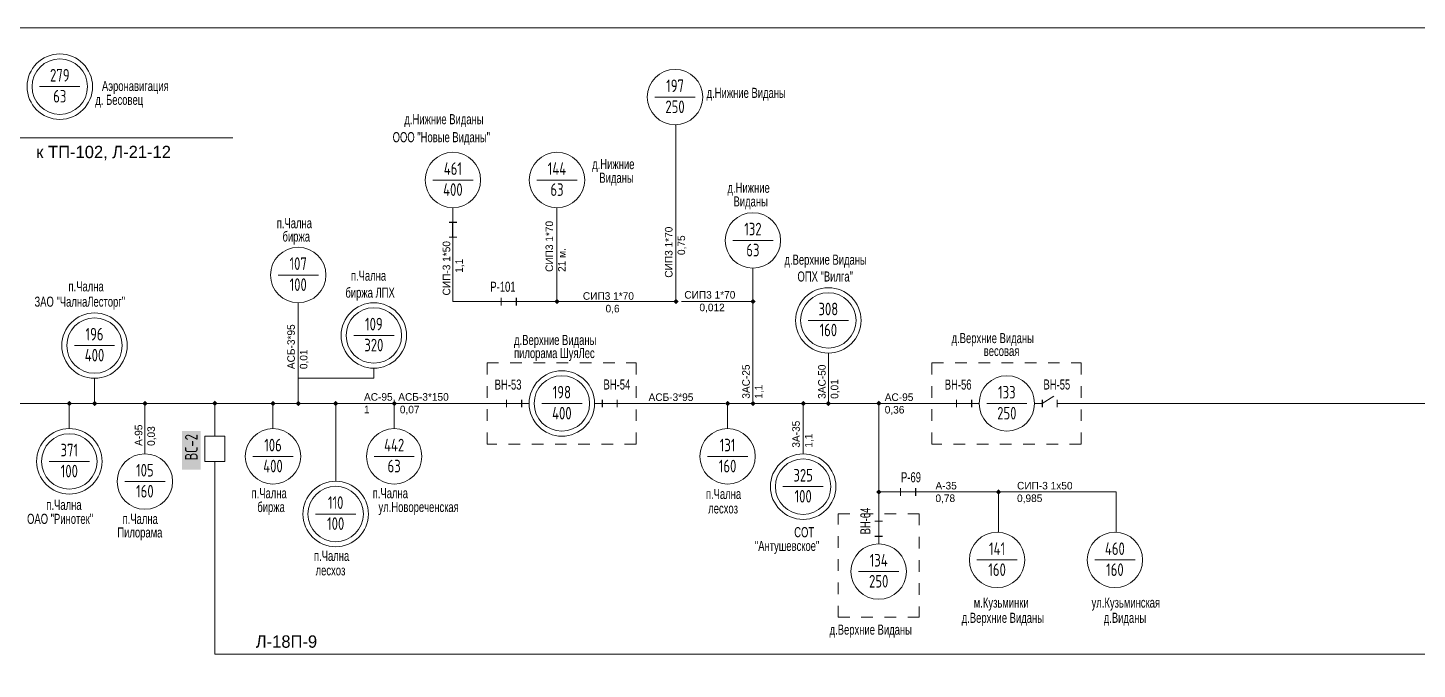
# Model space of a CAD drawing. Header units: millimetres. Extents: x 11 to 409, y 3 to 285.
# Drawn here: x 101.9 to 221.6, y 230.2 to 285.5 of the extents above; entities that cross this region are included whole.
import ezdxf
from ezdxf.enums import TextEntityAlignment as Align

# ---------------------------------------------------------------- set-up
doc = ezdxf.new("R2010")
doc.units = ezdxf.units.MM
doc.linetypes.add('JIS_02_1.0', pattern=[2, 1, -1])
for name, color, linetype, lineweight in [('10_КВ', 250, 'Continuous', 18), ('АТРИБУТЫ', 7, 'Continuous', 13), ('РАЗЪЕД_РУБИЛЬН', 150, 'Continuous', 13), ('ТЕКСТ', 7, 'Continuous', 13)]:
    doc.layers.add(name, color=color, linetype=linetype, lineweight=lineweight)
doc.layers.add('СХ_ОПЕРАТИВНАЯ', color=10, linetype='Continuous')
doc.layers.add('ШУНТ_РАЗЪЕД', color=161, linetype='Continuous')
doc.styles.add('ATTRIB', font='txt.shx', dxfattribs={"width": 0.7, "height": 5})
doc.styles.add('ТЕКСТ_МОДЕЛИ', font='txt.shx', dxfattribs={"width": 0.7, "height": 5})

# ---------------------------------------------------------------- blocks, each defined once
blk = doc.blocks.new('ОТВЕТВЛЕНИЕ')
at = {"color": 0, "linetype": 'ByBlock'}
blk.add_solid([(0, 1.06), (1.06, 0), (-1.06, 0), (0, -1.06)], dxfattribs=at)
blk = doc.blocks.new('ТРАНСФ_ПОДСТ')
at = {"color": 7}
blk.add_line((-8, -11), (8, -11), dxfattribs=at)
at = {"color": 0}
blk.add_circle((0, -11), 11, dxfattribs=at)
at = {"layer": 'АТРИБУТЫ', "style": 'ATTRIB', "width": 0.7, "flags": 4}
for tag, p in [('OBOZN', (0, -9)), ('MOCHNOCT', (0, -17.33))]:
    blk.add_attdef(tag, text='', height=5, dxfattribs=at).set_placement(p, align=Align.CENTER)
at = {"layer": 'АТРИБУТЫ', "style": 'ТЕКСТ_МОДЕЛИ', "width": 0.7}
blk.add_attdef('MESTO_1', text='', height=5, dxfattribs=at).set_placement((14, -11), align=Align.BOTTOM_LEFT)
blk.add_attdef('MESTO_2', text='', height=5, dxfattribs=at).set_placement((14, -12), align=Align.TOP_LEFT)
blk = doc.blocks.new('ВЫКЛЮЧАТЕЛЬ')
at = {"color": 0, "linetype": 'ByBlock'}
for p, q in [((0, 0), (0, -3)), ((0, -13), (0, -16))]:
    blk.add_line(p, q, dxfattribs=at)
blk.add_lwpolyline([(-4, -3), (4, -3), (4, -13), (-4, -13)], close=True, dxfattribs=at)
at = {"layer": 'АТРИБУТЫ', "style": 'ATTRIB', "width": 0.7}
blk.add_attdef('ДИСП_НОМ', text='', height=5, dxfattribs=at).set_placement((-6, -8), align=Align.MIDDLE_RIGHT)
at = {"layer": 'АТРИБУТЫ', "style": 'ATTRIB', "width": 0.7, "flags": 1}
blk.add_attdef('КОД', text='', height=5, dxfattribs=at).set_placement((-6, -14), align=Align.MIDDLE_RIGHT)
blk = doc.blocks.new('ВЫКЛ_НАГРУЗКИ')
at = {"color": 0, "linetype": 'ByBlock'}
for p, q in [((0, 0), (0, -3)), ((0, -9), (0, -12))]:
    blk.add_line(p, q, dxfattribs=at)
at = {"layer": 'РАЗЪЕД_РУБИЛЬН', "color": 0, "linetype": 'ByBlock'}
blk.add_line((-1.5, -3), (1.5, -3), dxfattribs=at)
at = {"layer": 'СХ_ОПЕРАТИВНАЯ', "color": 0, "linetype": 'ByBlock'}
blk.add_line((-1.5, -9), (1.5, -9), dxfattribs=at)
at = {"layer": 'РАЗЪЕД_РУБИЛЬН', "color": 7, "style": 'ATTRIB', "width": 0.7}
blk.add_attdef('ДИСП_НОМ', text='', height=5, dxfattribs=at).set_placement((-4.75, -6), align=Align.MIDDLE_RIGHT)
at = {"layer": 'РАЗЪЕД_РУБИЛЬН', "color": 7, "style": 'ATTRIB', "width": 0.7, "flags": 1}
blk.add_attdef('КОД', text='', height=5, dxfattribs=at).set_placement((-4.75, -12), align=Align.MIDDLE_RIGHT)
blk = doc.blocks.new('РАЗЪЕДИНИТЕЛЬ')
at = {"color": 0, "linetype": 'ByBlock'}
for p, q in [((0, 0), (0, -3)), ((0, -9), (0, -12))]:
    blk.add_line(p, q, dxfattribs=at)
at = {"layer": 'РАЗЪЕД_РУБИЛЬН', "color": 0, "linetype": 'ByBlock'}
blk.add_line((-1.5, -3), (1.5, -3), dxfattribs=at)
at = {"layer": 'СХ_ОПЕРАТИВНАЯ', "color": 0, "linetype": 'ByBlock'}
blk.add_line((-1.5, -9), (1.5, -9), dxfattribs=at)
at = {"layer": 'ШУНТ_РАЗЪЕД', "color": 0}
blk.add_line((0, -3), (0, -9), dxfattribs=at)
at = {"layer": 'РАЗЪЕД_РУБИЛЬН', "color": 7, "style": 'ATTRIB', "width": 0.7}
blk.add_attdef('ДИСП_НОМ', text='', height=5, dxfattribs=at).set_placement((-4.75, -6), align=Align.MIDDLE_RIGHT)
at = {"layer": 'РАЗЪЕД_РУБИЛЬН', "color": 7, "style": 'ATTRIB', "width": 0.7, "flags": 1}
blk.add_attdef('КОД', text='', height=5, dxfattribs=at).set_placement((-4.75, -12), align=Align.MIDDLE_RIGHT)

msp = doc.modelspace()

# ---------------------------------------------------------------- hatches: boundary and pattern name
at = {"layer": '10_КВ', "ltscale": 100}
h = msp.add_hatch(color=7, dxfattribs=at)
h.dxf.hatch_style = 1
h.paths.add_polyline_path([(116.79, 247.39), (116.79, 250.72), (115.16, 250.72), (115.16, 247.39)])

# ---------------------------------------------------------------- linework, layer by layer
at = {"layer": '10_КВ', "color": 7, "ltscale": 100}
msp.add_line((157.72, 277.12), (157.72, 261.87), dxfattribs=at)
at = {"layer": '10_КВ', "color": 7}
for p, q in [((73.11, 275.98), (119.54, 275.98)), ((138.51, 261.87), (138.51, 269.97)), ((147.48, 264.76), (147.48, 269.97)), ((147.48, 261.87), (147.48, 264.76)), ((164.36, 253.32), (164.36, 264.76)), ((125.18, 255.26), (125.18, 261.78)), ((150.08, 261.87), (138.51, 261.87)), ((156.25, 261.87), (150.08, 261.87)), ((156.25, 261.87), (157.55, 261.87)), ((158.2, 261.87), (164.36, 261.87)), ((170.86, 253.09), (170.86, 257.43)), ((107.63, 253.09), (107.63, 255.26)), ((125.18, 253.09), (125.18, 255.26)), ((125.18, 253.09), (125.18, 255.26)), ((125.18, 255.26), (131.7, 255.26)), ((131.7, 255.26), (131.7, 256.13)), ((100.38, 253.09), (105.46, 253.09)), ((105.46, 250.92), (105.46, 253.09)), ((105.46, 253.09), (111.97, 253.09)), ((111.97, 248.75), (111.97, 253.09)), ((111.97, 253.09), (118.44, 253.09)), ((118, 253.09), (118, 250.92)), ((118.67, 253.09), (118.44, 253.09)), ((118.67, 253.09), (123.01, 253.09)), ((123.01, 253.09), (129.53, 253.09)), ((123.01, 250.92), (123.01, 253.09)), ((128.41, 246.39), (128.41, 253.09)), ((129.53, 253.09), (142.47, 253.09)), ((133.45, 250.92), (133.45, 253.09)), ((143.12, 253.09), (144.42, 253.09)), ((151.37, 253.09), (152.67, 253.09)), ((153.33, 253.09), (161.95, 253.09)), ((162.18, 253.09), (168.69, 253.09)), ((162.18, 250.92), (162.18, 253.09)), ((168.69, 248.75), (168.69, 253.09)), ((168.69, 253.09), (170.86, 253.09)), ((170.86, 253.09), (175.2, 253.09)), ((175.2, 253.09), (181.24, 253.09)), ((175.2, 250.92), (175.2, 253.09)), ((175.2, 253.09), (175.2, 244.46)), ((181.9, 253.09), (183.2, 253.09)), ((189.28, 253.09), (190.3, 253.73)), ((191.23, 253.09), (196.03, 253.09)), ((277.08, 253.09), (196.03, 253.09)), ((175.2, 245.49), (175.2, 244.62)), ((175.2, 245.46), (195.67, 245.46)), ((185.53, 245.46), (185.53, 241.98)), ((195.67, 245.46), (195.67, 241.98)), ((175.2, 244.46), (175.2, 243.59)), ((175.2, 242.94), (175.2, 241.64))]:
    msp.add_line(p, q, dxfattribs=at)
at = {"layer": '10_КВ', "linetype": 'Continuous'}
msp.add_lwpolyline([(11.38, 2.61), (409.03, 2.61), (409.03, 285.47), (11.38, 285.47)], close=True, dxfattribs=at)
at = {"layer": '10_КВ', "color": 7, "linetype": 'JIS_02_1.0'}
for points in [[(141.45, 256.58), (154.31, 256.58), (154.31, 249.59), (141.45, 249.59)], [(179.79, 256.58), (192.65, 256.58), (192.65, 249.59), (179.79, 249.59)], [(171.71, 234.66), (171.71, 243.59), (178.7, 243.59), (178.7, 234.66)]]:
    msp.add_lwpolyline(points, close=True, dxfattribs=at)
at = {"layer": '10_КВ', "color": 7}
for centre in [(104.64, 280.4), (170.86, 260.25), (131.7, 258.95), (107.63, 258.08), (147.9, 253.09), (105.46, 248.1), (168.69, 245.92), (128.41, 243.56)]:
    msp.add_circle(centre, 2.82, dxfattribs=at)
at = {"layer": 'РАЗЪЕД_РУБИЛЬН', "color": 140}
for p, q in [((118, 247.45), (118, 243.11)), ((118, 243.11), (118, 231.48)), ((118, 231.48), (237.02, 231.48))]:
    msp.add_line(p, q, dxfattribs=at)

# ---------------------------------------------------------------- block references
at = {"layer": '10_КВ', "color": 7}
ref = msp.add_blockref('ТРАНСФ_ПОДСТ', (104.64, 282.79), dxfattribs=dict(at, xscale=0.2171483251338177, yscale=0.2171483251338177, zscale=0.2171483251338177))
ref.add_attrib('MESTO_1', 'д. Бесовец', dxfattribs={"layer": 'АТРИБУТЫ', "height": 0.869, "width": 0.7}).set_placement((107.7, 278.57), align=Align.BOTTOM_LEFT)
ref.add_attrib('MESTO_2', 'Аэронавигация', dxfattribs={"layer": 'АТРИБУТЫ', "height": 0.8686, "width": 0.7}).set_placement((108.27, 280.89), align=Align.TOP_LEFT)
ref.add_attrib('OBOZN', '279', dxfattribs={"layer": 'АТРИБУТЫ', "height": 1.086, "style": 'ATTRIB', "width": 0.7, "flags": 4}).set_placement((104.64, 280.84), align=Align.CENTER)
ref.add_attrib('MOCHNOCT', '63', dxfattribs={"layer": 'АТРИБУТЫ', "height": 1.086, "style": 'ATTRIB', "width": 0.7, "flags": 4}).set_placement((104.64, 279.03), align=Align.CENTER)
ref = msp.add_blockref('ТРАНСФ_ПОДСТ', (157.65, 281.89), dxfattribs=dict(at, xscale=0.2171483251338177, yscale=0.2171483251338177, zscale=0.2171483251338177))
ref.add_attrib('MESTO_1', 'д.Нижние Виданы', dxfattribs={"layer": 'АТРИБУТЫ', "height": 0.8686, "width": 0.7}).set_placement((160.37, 279.17), align=Align.BOTTOM_LEFT)
ref.add_attrib('OBOZN', '197', dxfattribs={"layer": 'АТРИБУТЫ', "height": 1.086, "style": 'ATTRIB', "width": 0.7, "flags": 4}).set_placement((157.65, 279.93), align=Align.CENTER)
ref.add_attrib('MOCHNOCT', '250', dxfattribs={"layer": 'АТРИБУТЫ', "height": 1.086, "style": 'ATTRIB', "width": 0.7, "flags": 4}).set_placement((157.65, 278.12), align=Align.CENTER)
ref = msp.add_blockref('ТРАНСФ_ПОДСТ', (138.51, 274.74), dxfattribs=dict(at, xscale=0.2171483251338177, yscale=0.2171483251338177, zscale=0.2171483251338177))
ref.add_attrib('MESTO_1', 'д.Нижние Виданы', dxfattribs={"layer": 'АТРИБУТЫ', "height": 0.8686, "width": 0.7}).set_placement((134.33, 276.9), align=Align.BOTTOM_LEFT)
ref.add_attrib('MESTO_2', 'ООО "Новые Виданы"', dxfattribs={"layer": 'АТРИБУТЫ', "height": 0.8686, "width": 0.7}).set_placement((133.32, 276.48), align=Align.TOP_LEFT)
ref.add_attrib('OBOZN', '461', dxfattribs={"layer": 'АТРИБУТЫ', "height": 1.086, "style": 'ATTRIB', "width": 0.7, "flags": 4}).set_placement((138.51, 272.79), align=Align.CENTER)
ref.add_attrib('MOCHNOCT', '400', dxfattribs={"layer": 'АТРИБУТЫ', "height": 1.086, "style": 'ATTRIB', "width": 0.7, "flags": 4}).set_placement((138.51, 270.98), align=Align.CENTER)
ref = msp.add_blockref('ТРАНСФ_ПОДСТ', (147.48, 274.74), dxfattribs=dict(at, xscale=0.2171483251338177, yscale=0.2171483251338177, zscale=0.2171483251338177))
ref.add_attrib('MESTO_1', 'д.Нижние', dxfattribs={"layer": 'АТРИБУТЫ', "height": 0.869, "width": 0.7}).set_placement((150.51, 273.03), align=Align.BOTTOM_LEFT)
ref.add_attrib('MESTO_2', 'Виданы', dxfattribs={"layer": 'АТРИБУТЫ', "height": 0.869, "width": 0.7}).set_placement((151.13, 272.98), align=Align.TOP_LEFT)
ref.add_attrib('OBOZN', '144', dxfattribs={"layer": 'АТРИБУТЫ', "height": 1.086, "style": 'ATTRIB', "width": 0.7, "flags": 4}).set_placement((147.48, 272.79), align=Align.CENTER)
ref.add_attrib('MOCHNOCT', '63', dxfattribs={"layer": 'АТРИБУТЫ', "height": 1.086, "style": 'ATTRIB', "width": 0.7, "flags": 4}).set_placement((147.48, 270.98), align=Align.CENTER)
ref = msp.add_blockref('ТРАНСФ_ПОДСТ', (164.36, 269.53), dxfattribs=dict(at, xscale=0.2171483251338177, yscale=0.2171483251338177, zscale=0.2171483251338177))
ref.add_attrib('MESTO_1', 'д.Нижние', dxfattribs={"layer": 'АТРИБУТЫ', "height": 0.869, "width": 0.7}).set_placement((162.17, 270.99), align=Align.BOTTOM_LEFT)
ref.add_attrib('MESTO_2', 'Виданы', dxfattribs={"layer": 'АТРИБУТЫ', "height": 0.869, "width": 0.7}).set_placement((162.69, 270.94), align=Align.TOP_LEFT)
ref.add_attrib('OBOZN', '132', dxfattribs={"layer": 'АТРИБУТЫ', "height": 1.086, "style": 'ATTRIB', "width": 0.7, "flags": 4}).set_placement((164.36, 267.58), align=Align.CENTER)
ref.add_attrib('MOCHNOCT', '63', dxfattribs={"layer": 'АТРИБУТЫ', "height": 1.086, "style": 'ATTRIB', "width": 0.7, "flags": 4}).set_placement((164.36, 265.77), align=Align.CENTER)
at = {"layer": '10_КВ', "color": 7, "xscale": -0.2171483251338177, "yscale": 0.2171483251338177, "zscale": 0.2171483251338177, "rotation": 180}
msp.add_blockref('РАЗЪЕДИНИТЕЛЬ', (138.51, 266.76), dxfattribs=at)
at = {"layer": '10_КВ', "color": 7}
ref = msp.add_blockref('ТРАНСФ_ПОДСТ', (125.18, 266.55), dxfattribs=dict(at, xscale=0.2171483251338177, yscale=0.2171483251338177, zscale=0.2171483251338177))
ref.add_attrib('MESTO_1', 'п.Чална', dxfattribs={"layer": 'АТРИБУТЫ', "height": 0.869, "width": 0.7}).set_placement((123.33, 267.94), align=Align.BOTTOM_LEFT)
ref.add_attrib('MESTO_2', 'биржа', dxfattribs={"layer": 'АТРИБУТЫ', "height": 0.869, "width": 0.7}).set_placement((123.83, 267.92), align=Align.TOP_LEFT)
ref.add_attrib('OBOZN', '107', dxfattribs={"layer": 'АТРИБУТЫ', "height": 1.086, "style": 'ATTRIB', "width": 0.7, "flags": 4}).set_placement((125.18, 264.6), align=Align.CENTER)
ref.add_attrib('MOCHNOCT', '100', dxfattribs={"layer": 'АТРИБУТЫ', "height": 1.086, "style": 'ATTRIB', "width": 0.7, "flags": 4}).set_placement((125.18, 262.79), align=Align.CENTER)
ref = msp.add_blockref('ТРАНСФ_ПОДСТ', (170.86, 262.64), dxfattribs=dict(at, xscale=0.2171483251338177, yscale=0.2171483251338177, zscale=0.2171483251338177))
ref.add_attrib('MESTO_1', 'д.Верхние Виданы', dxfattribs={"layer": 'АТРИБУТЫ', "height": 0.8686, "width": 0.7}).set_placement((167.08, 264.79), align=Align.BOTTOM_LEFT)
ref.add_attrib('MESTO_2', 'ОПХ "Вилга"', dxfattribs={"layer": 'АТРИБУТЫ', "height": 0.8686, "width": 0.7}).set_placement((168.2, 264.47), align=Align.TOP_LEFT)
ref.add_attrib('OBOZN', '308', dxfattribs={"layer": 'АТРИБУТЫ', "height": 1.086, "style": 'ATTRIB', "width": 0.7, "flags": 4}).set_placement((170.86, 260.69), align=Align.CENTER)
ref.add_attrib('MOCHNOCT', '160', dxfattribs={"layer": 'АТРИБУТЫ', "height": 1.086, "style": 'ATTRIB', "width": 0.7, "flags": 4}).set_placement((170.86, 258.88), align=Align.CENTER)
ref = msp.add_blockref('ТРАНСФ_ПОДСТ', (107.63, 260.47), dxfattribs=dict(at, xscale=0.2171483251338177, yscale=0.2171483251338177, zscale=0.2171483251338177))
ref.add_attrib('MESTO_1', 'п.Чална', dxfattribs={"layer": 'АТРИБУТЫ', "height": 0.869, "width": 0.7}).set_placement((105.39, 262.49), align=Align.BOTTOM_LEFT)
ref.add_attrib('MESTO_2', 'ЗАО "ЧалнаЛесторг"', dxfattribs={"layer": 'АТРИБУТЫ', "height": 0.8686, "width": 0.7}).set_placement((102.46, 262.3), align=Align.TOP_LEFT)
ref.add_attrib('OBOZN', '196', dxfattribs={"layer": 'АТРИБУТЫ', "height": 1.086, "style": 'ATTRIB', "width": 0.7, "flags": 4}).set_placement((107.63, 258.52), align=Align.CENTER)
ref.add_attrib('MOCHNOCT', '400', dxfattribs={"layer": 'АТРИБУТЫ', "height": 1.086, "style": 'ATTRIB', "width": 0.7, "flags": 4}).set_placement((107.63, 256.71), align=Align.CENTER)
ref = msp.add_blockref('ТРАНСФ_ПОДСТ', (131.7, 261.34), dxfattribs=dict(at, xscale=0.2171483251338177, yscale=0.2171483251338177, zscale=0.2171483251338177))
ref.add_attrib('MESTO_1', 'п.Чална', dxfattribs={"layer": 'АТРИБУТЫ', "height": 0.869, "width": 0.7}).set_placement((129.72, 263.41), align=Align.BOTTOM_LEFT)
ref.add_attrib('MESTO_2', 'биржа ЛПХ', dxfattribs={"layer": 'АТРИБУТЫ', "height": 0.869, "width": 0.7}).set_placement((129.25, 263.08), align=Align.TOP_LEFT)
ref.add_attrib('OBOZN', '109', dxfattribs={"layer": 'АТРИБУТЫ', "height": 1.086, "style": 'ATTRIB', "width": 0.7, "flags": 4}).set_placement((131.7, 259.39), align=Align.CENTER)
ref.add_attrib('MOCHNOCT', '320', dxfattribs={"layer": 'АТРИБУТЫ', "height": 1.086, "style": 'ATTRIB', "width": 0.7, "flags": 4}).set_placement((131.7, 257.58), align=Align.CENTER)
ref = msp.add_blockref('ВЫКЛ_НАГРУЗКИ', (142.02, 261.87), dxfattribs=dict(at, xscale=-0.2171483251338177, yscale=0.217148325133954, zscale=0.2171483251339681, rotation=90))
ref.add_attrib('ДИСП_НОМ', 'Р-101', dxfattribs={"layer": 'РАЗЪЕД_РУБИЛЬН', "color": 7, "height": 0.869, "width": 0.7}).set_placement((143.91, 263.15), align=Align.MIDDLE_RIGHT)
at = {"layer": '10_КВ', "color": 7, "xscale": 0.2171483251338177, "yscale": 0.2171483251338177, "zscale": 0.2171483251338177}
for p in [(147.49, 261.88), (157.73, 261.87), (164.36, 261.88), (105.47, 253.09), (107.64, 253.09), (111.98, 253.09), (118, 253.09), (123.02, 253.09), (125.19, 253.09), (125.19, 253.09), (128.42, 253.09), (133.46, 253.09), (162.18, 253.09), (164.36, 253.09), (168.7, 253.09), (170.87, 253.09), (175.21, 253.09), (175.21, 245.46), (185.53, 245.46)]:
    msp.add_blockref('ОТВЕТВЛЕНИЕ', p, dxfattribs=at)
at = {"layer": '10_КВ', "color": 7}
ref = msp.add_blockref('ТРАНСФ_ПОДСТ', (147.9, 255.48), dxfattribs=dict(at, xscale=0.2171483251338177, yscale=0.2171483251338177, zscale=0.2171483251338177))
ref.add_attrib('MESTO_1', 'д.Верхние Виданы', dxfattribs={"layer": 'АТРИБУТЫ', "height": 0.8686, "width": 0.7}).set_placement((143.78, 257.87), align=Align.BOTTOM_LEFT)
ref.add_attrib('MESTO_2', 'пилорама ШуяЛес', dxfattribs={"layer": 'АТРИБУТЫ', "height": 0.8686, "width": 0.7}).set_placement((143.78, 257.87), align=Align.TOP_LEFT)
ref.add_attrib('OBOZN', '198', dxfattribs={"layer": 'АТРИБУТЫ', "height": 1.086, "style": 'ATTRIB', "width": 0.7, "flags": 4}).set_placement((147.9, 253.52), align=Align.CENTER)
ref.add_attrib('MOCHNOCT', '400', dxfattribs={"layer": 'АТРИБУТЫ', "height": 1.086, "style": 'ATTRIB', "width": 0.7, "flags": 4}).set_placement((147.9, 251.71), align=Align.CENTER)
ref = msp.add_blockref('ТРАНСФ_ПОДСТ', (186.24, 255.48), dxfattribs=dict(at, xscale=0.2171483251338177, yscale=0.2171483251338177, zscale=0.2171483251338177))
ref.add_attrib('MESTO_1', 'д.Верхние Виданы', dxfattribs={"layer": 'АТРИБУТЫ', "height": 0.8686, "width": 0.7}).set_placement((181.48, 258.03), align=Align.BOTTOM_LEFT)
ref.add_attrib('MESTO_2', 'весовая', dxfattribs={"layer": 'АТРИБУТЫ', "height": 0.869, "width": 0.7}).set_placement((184.25, 258.05), align=Align.TOP_LEFT)
ref.add_attrib('OBOZN', '133', dxfattribs={"layer": 'АТРИБУТЫ', "height": 1.086, "style": 'ATTRIB', "width": 0.7, "flags": 4}).set_placement((186.24, 253.52), align=Align.CENTER)
ref.add_attrib('MOCHNOCT', '250', dxfattribs={"layer": 'АТРИБУТЫ', "height": 1.086, "style": 'ATTRIB', "width": 0.7, "flags": 4}).set_placement((186.24, 251.71), align=Align.CENTER)
ref = msp.add_blockref('ВЫКЛ_НАГРУЗКИ', (142.47, 253.09), dxfattribs=dict(at, xscale=-0.217148325133954, yscale=0.217148325133954, zscale=0.2171483251339681, rotation=90))
ref.add_attrib('ДИСП_НОМ', 'ВН-53', dxfattribs={"layer": 'РАЗЪЕД_РУБИЛЬН', "color": 7, "height": 0.869, "width": 0.7}).set_placement((144.42, 254.72), align=Align.MIDDLE_RIGHT)
ref = msp.add_blockref('ВЫКЛ_НАГРУЗКИ', (153.33, 253.09), dxfattribs=dict(at, xscale=0.217148325133954, yscale=0.217148325133954, zscale=0.217148325133954, rotation=270))
ref.add_attrib('ДИСП_НОМ', 'ВН-54', dxfattribs={"layer": 'РАЗЪЕД_РУБИЛЬН', "color": 7, "height": 0.869, "width": 0.7}).set_placement((152.64, 254.72), align=Align.MIDDLE)
ref = msp.add_blockref('ВЫКЛ_НАГРУЗКИ', (181.24, 253.09), dxfattribs=dict(at, xscale=-0.217148325133954, yscale=0.217148325133954, zscale=0.2171483251339681, rotation=90))
ref.add_attrib('ДИСП_НОМ', 'ВН-56', dxfattribs={"layer": 'РАЗЪЕД_РУБИЛЬН', "color": 7, "height": 0.869, "width": 0.7}).set_placement((183.2, 254.72), align=Align.MIDDLE_RIGHT)
ref = msp.add_blockref('ВЫКЛ_НАГРУЗКИ', (191.23, 253.09), dxfattribs=dict(at, xscale=0.217148325133954, yscale=0.217148325133954, zscale=0.217148325133954, rotation=270))
ref.add_attrib('ДИСП_НОМ', 'ВН-55', dxfattribs={"layer": 'РАЗЪЕД_РУБИЛЬН', "color": 7, "height": 0.869, "width": 0.7}).set_placement((190.55, 254.72), align=Align.MIDDLE)
ref = msp.add_blockref('ТРАНСФ_ПОДСТ', (105.46, 250.48), dxfattribs=dict(at, xscale=0.2171483251338177, yscale=0.2171483251338177, zscale=0.2171483251338177))
ref.add_attrib('MESTO_1', 'п.Чална', dxfattribs={"layer": 'АТРИБУТЫ', "height": 0.869, "width": 0.7}).set_placement((103.48, 243.66), align=Align.BOTTOM_LEFT)
ref.add_attrib('MESTO_2', 'ОАО "Ринотек"', dxfattribs={"layer": 'АТРИБУТЫ', "height": 0.8686, "width": 0.7}).set_placement((101.82, 243.58), align=Align.TOP_LEFT)
ref.add_attrib('OBOZN', '371', dxfattribs={"layer": 'АТРИБУТЫ', "height": 1.086, "style": 'ATTRIB', "width": 0.7, "flags": 4}).set_placement((105.46, 248.53), align=Align.CENTER)
ref.add_attrib('MOCHNOCT', '100', dxfattribs={"layer": 'АТРИБУТЫ', "height": 1.086, "style": 'ATTRIB', "width": 0.7, "flags": 4}).set_placement((105.46, 246.72), align=Align.CENTER)
ref = msp.add_blockref('ВЫКЛЮЧАТЕЛЬ', (118, 247.45), dxfattribs=dict(at, xscale=0.2171483251338178, yscale=0.2171483251338178, zscale=0.2171483251338178, rotation=179.9977696529429))
ref.add_attrib('ДИСП_НОМ', 'ВС-2', dxfattribs={"layer": 'АТРИБУТЫ', "height": 1.086, "rotation": 89.9978, "style": 'ATTRIB', "width": 0.7}).set_placement((115.97, 250.45), align=Align.MIDDLE_RIGHT)
ref = msp.add_blockref('ТРАНСФ_ПОДСТ', (123.01, 250.92), dxfattribs=dict(at, xscale=0.2171483251338177, yscale=0.2171483251338177, zscale=0.2171483251338177))
ref.add_attrib('MESTO_1', 'п.Чална', dxfattribs={"layer": 'АТРИБУТЫ', "height": 0.869, "width": 0.7}).set_placement((121.16, 244.66), align=Align.BOTTOM_LEFT)
ref.add_attrib('MESTO_2', 'биржа', dxfattribs={"layer": 'АТРИБУТЫ', "height": 0.869, "width": 0.7}).set_placement((121.66, 244.6), align=Align.TOP_LEFT)
ref.add_attrib('OBOZN', '106', dxfattribs={"layer": 'АТРИБУТЫ', "height": 1.086, "style": 'ATTRIB', "width": 0.7, "flags": 4}).set_placement((123.01, 248.96), align=Align.CENTER)
ref.add_attrib('MOCHNOCT', '400', dxfattribs={"layer": 'АТРИБУТЫ', "height": 1.086, "style": 'ATTRIB', "width": 0.7, "flags": 4}).set_placement((123.01, 247.15), align=Align.CENTER)
ref = msp.add_blockref('ТРАНСФ_ПОДСТ', (133.45, 250.92), dxfattribs=dict(at, xscale=0.2171483251338177, yscale=0.2171483251338177, zscale=0.2171483251338177))
ref.add_attrib('MESTO_1', 'п.Чална', dxfattribs={"layer": 'АТРИБУТЫ', "height": 0.869, "width": 0.7}).set_placement((131.6, 244.66), align=Align.BOTTOM_LEFT)
ref.add_attrib('MESTO_2', 'ул.Новореченская', dxfattribs={"layer": 'АТРИБУТЫ', "height": 0.8686, "width": 0.7}).set_placement((132.1, 244.6), align=Align.TOP_LEFT)
ref.add_attrib('OBOZN', '442', dxfattribs={"layer": 'АТРИБУТЫ', "height": 1.086, "style": 'ATTRIB', "width": 0.7, "flags": 4}).set_placement((133.45, 248.96), align=Align.CENTER)
ref.add_attrib('MOCHNOCT', '63', dxfattribs={"layer": 'АТРИБУТЫ', "height": 1.086, "style": 'ATTRIB', "width": 0.7, "flags": 4}).set_placement((133.45, 247.15), align=Align.CENTER)
ref = msp.add_blockref('ТРАНСФ_ПОДСТ', (162.18, 250.92), dxfattribs=dict(at, xscale=0.2171483251338177, yscale=0.2171483251338177, zscale=0.2171483251338177))
ref.add_attrib('MESTO_1', 'п.Чална', dxfattribs={"layer": 'АТРИБУТЫ', "height": 0.869, "width": 0.7}).set_placement((160.31, 244.6), align=Align.BOTTOM_LEFT)
ref.add_attrib('MESTO_2', 'лесхоз', dxfattribs={"layer": 'АТРИБУТЫ', "height": 0.869, "width": 0.7}).set_placement((160.51, 244.48), align=Align.TOP_LEFT)
ref.add_attrib('OBOZN', '131', dxfattribs={"layer": 'АТРИБУТЫ', "height": 1.086, "style": 'ATTRIB', "width": 0.7, "flags": 4}).set_placement((162.18, 248.96), align=Align.CENTER)
ref.add_attrib('MOCHNOCT', '160', dxfattribs={"layer": 'АТРИБУТЫ', "height": 1.086, "style": 'ATTRIB', "width": 0.7, "flags": 4}).set_placement((162.18, 247.15), align=Align.CENTER)
ref = msp.add_blockref('ТРАНСФ_ПОДСТ', (111.97, 248.75), dxfattribs=dict(at, xscale=0.2171483251338177, yscale=0.2171483251338177, zscale=0.2171483251338177))
ref.add_attrib('MESTO_1', 'п.Чална', dxfattribs={"layer": 'АТРИБУТЫ', "height": 0.869, "width": 0.7}).set_placement((110.05, 242.45), align=Align.BOTTOM_LEFT)
ref.add_attrib('MESTO_2', 'Пилорама', dxfattribs={"layer": 'АТРИБУТЫ', "height": 0.869, "width": 0.7}).set_placement((109.6, 242.41), align=Align.TOP_LEFT)
ref.add_attrib('OBOZN', '105', dxfattribs={"layer": 'АТРИБУТЫ', "height": 1.086, "style": 'ATTRIB', "width": 0.7, "flags": 4}).set_placement((111.97, 246.79), align=Align.CENTER)
ref.add_attrib('MOCHNOCT', '160', dxfattribs={"layer": 'АТРИБУТЫ', "height": 1.086, "style": 'ATTRIB', "width": 0.7, "flags": 4}).set_placement((111.97, 244.98), align=Align.CENTER)
ref = msp.add_blockref('ТРАНСФ_ПОДСТ', (168.69, 248.31), dxfattribs=dict(at, xscale=0.2171483251338177, yscale=0.2171483251338177, zscale=0.2171483251338177))
ref.add_attrib('MESTO_1', '"Антушевское"', dxfattribs={"layer": 'АТРИБУТЫ', "height": 0.8686, "width": 0.7}).set_placement((164.53, 240.12), align=Align.BOTTOM_LEFT)
ref.add_attrib('MESTO_2', 'СОТ', dxfattribs={"layer": 'АТРИБУТЫ', "height": 0.869, "width": 0.7}).set_placement((167.92, 242.43), align=Align.TOP_LEFT)
ref.add_attrib('OBOZN', '325', dxfattribs={"layer": 'АТРИБУТЫ', "height": 1.086, "style": 'ATTRIB', "width": 0.7, "flags": 4}).set_placement((168.69, 246.36), align=Align.CENTER)
ref.add_attrib('MOCHNOCT', '100', dxfattribs={"layer": 'АТРИБУТЫ', "height": 1.086, "style": 'ATTRIB', "width": 0.7, "flags": 4}).set_placement((168.69, 244.55), align=Align.CENTER)
ref = msp.add_blockref('ВЫКЛ_НАГРУЗКИ', (176.43, 245.46), dxfattribs=dict(at, xscale=-0.2171483251338177, yscale=0.217148325133954, zscale=0.2171483251339681, rotation=90))
ref.add_attrib('ДИСП_НОМ', 'Р-69', dxfattribs={"layer": 'РАЗЪЕД_РУБИЛЬН', "color": 7, "height": 0.869, "width": 0.7}).set_placement((178.84, 246.73), align=Align.MIDDLE_RIGHT)
ref = msp.add_blockref('ТРАНСФ_ПОДСТ', (128.41, 245.95), dxfattribs=dict(at, xscale=0.2171483251338177, yscale=0.2171483251338177, zscale=0.2171483251338177))
ref.add_attrib('MESTO_1', 'п.Чална', dxfattribs={"layer": 'АТРИБУТЫ', "height": 0.869, "width": 0.7}).set_placement((126.54, 239.26), align=Align.BOTTOM_LEFT)
ref.add_attrib('MESTO_2', 'лесхоз', dxfattribs={"layer": 'АТРИБУТЫ', "height": 0.869, "width": 0.7}).set_placement((126.68, 239.14), align=Align.TOP_LEFT)
ref.add_attrib('OBOZN', '110', dxfattribs={"layer": 'АТРИБУТЫ', "height": 1.086, "style": 'ATTRIB', "width": 0.7, "flags": 4}).set_placement((128.41, 244), align=Align.CENTER)
ref.add_attrib('MOCHNOCT', '100', dxfattribs={"layer": 'АТРИБУТЫ', "height": 1.086, "style": 'ATTRIB', "width": 0.7, "flags": 4}).set_placement((128.41, 242.19), align=Align.CENTER)
ref = msp.add_blockref('ВЫКЛ_НАГРУЗКИ', (175.2, 243.59), dxfattribs=dict(at, xscale=-0.2171483251338177, yscale=0.217148325133954, zscale=0.2171483251339681))
ref.add_attrib('ДИСП_НОМ', 'ВН-64', dxfattribs={"layer": 'РАЗЪЕД_РУБИЛЬН', "color": 7, "height": 0.869, "rotation": 90, "width": 0.7}).set_placement((174.05, 244.11), align=Align.MIDDLE_RIGHT)
ref = msp.add_blockref('ТРАНСФ_ПОДСТ', (185.4, 241.99), dxfattribs=dict(at, xscale=0.2171483251338177, yscale=0.2171483251338177, zscale=0.2171483251338177))
ref.add_attrib('MESTO_1', 'д.Верхние Виданы', dxfattribs={"layer": 'АТРИБУТЫ', "height": 0.8686, "width": 0.7}).set_placement((182.35, 233.92), align=Align.BOTTOM_LEFT)
ref.add_attrib('MESTO_2', 'м.Кузьминки', dxfattribs={"layer": 'АТРИБУТЫ', "height": 0.8686, "width": 0.7}).set_placement((183.39, 236.36), align=Align.TOP_LEFT)
ref.add_attrib('OBOZN', '141', dxfattribs={"layer": 'АТРИБУТЫ', "height": 1.086, "style": 'ATTRIB', "width": 0.7, "flags": 4}).set_placement((185.4, 240.03), align=Align.CENTER)
ref.add_attrib('MOCHNOCT', '160', dxfattribs={"layer": 'АТРИБУТЫ', "height": 1.086, "style": 'ATTRIB', "width": 0.7, "flags": 4}).set_placement((185.4, 238.22), align=Align.CENTER)
ref = msp.add_blockref('ТРАНСФ_ПОДСТ', (195.55, 241.99), dxfattribs=dict(at, xscale=0.2171483251338177, yscale=0.2171483251338177, zscale=0.2171483251338177))
ref.add_attrib('MESTO_1', 'д.Виданы', dxfattribs={"layer": 'АТРИБУТЫ', "height": 0.869, "width": 0.7}).set_placement((194.59, 233.92), align=Align.BOTTOM_LEFT)
ref.add_attrib('MESTO_2', 'ул.Кузьминская', dxfattribs={"layer": 'АТРИБУТЫ', "height": 0.8686, "width": 0.7}).set_placement((193.54, 236.36), align=Align.TOP_LEFT)
ref.add_attrib('OBOZN', '460', dxfattribs={"layer": 'АТРИБУТЫ', "height": 1.086, "style": 'ATTRIB', "width": 0.7, "flags": 4}).set_placement((195.55, 240.03), align=Align.CENTER)
ref.add_attrib('MOCHNOCT', '160', dxfattribs={"layer": 'АТРИБУТЫ', "height": 1.086, "style": 'ATTRIB', "width": 0.7, "flags": 4}).set_placement((195.55, 238.22), align=Align.CENTER)
ref = msp.add_blockref('ТРАНСФ_ПОДСТ', (175.2, 240.99), dxfattribs=dict(at, xscale=0.2171483251338177, yscale=0.2171483251338177, zscale=0.2171483251338177))
ref.add_attrib('MESTO_1', 'д.Верхние Виданы', dxfattribs={"layer": 'АТРИБУТЫ', "height": 0.8686, "width": 0.7}).set_placement((170.97, 232.9), align=Align.BOTTOM_LEFT)
ref.add_attrib('OBOZN', '134', dxfattribs={"layer": 'АТРИБУТЫ', "height": 1.086, "style": 'ATTRIB', "width": 0.7, "flags": 4}).set_placement((175.2, 239.03), align=Align.CENTER)
ref.add_attrib('MOCHNOCT', '250', dxfattribs={"layer": 'АТРИБУТЫ', "height": 1.086, "style": 'ATTRIB', "width": 0.7, "flags": 4}).set_placement((175.2, 237.22), align=Align.CENTER)

# ---------------------------------------------------------------- texts
at = {"layer": 'ТЕКСТ', "color": 7, "attachment_point": 1}
for s, insert, char_height, width in [('к ТП-102, Л-21-12', (102.61, 275.3), 1.0652, 17.1026), ('СИП3 1*70\\P\\pi1.9543;0,6', (149.71, 262.68), 0.6514, 19.8259), ('СИП3 1*70\\P\\pi1.3029;0,012', (158.45, 262.78), 0.6514, 19.8259), ('АС-95, АСБ-3*150\\P1^I  0,07', (130.85, 253.98), 0.6514, 20.9011), ('АСБ-3*95', (155.37, 253.96), 0.651, 19.8259), ('АС-95\\P0,36', (175.72, 253.96), 0.651, 20.9011), ('А-35\\P0,78', (180.09, 246.33), 0.651, 4.058), ('СИП-3 1х50\\P0,985', (187.12, 246.33), 0.651, 20.9011), ('Л-18П-9', (121.53, 233.1), 1.065, 17.1026)]:
    msp.add_mtext(s, dxfattribs=dict(at, insert=insert, char_height=char_height, width=width))
at = {"layer": 'ТЕКСТ', "color": 7, "attachment_point": 1, "rotation": 90}
for s, insert, char_height, width in [('СИП3 1*70\\P21 м.', (146.49, 264.43), 0.651, 19.8259), ('СИП3 1*70\\P\\pi0.65144,l1.3029;0,75', (156.78, 263.93), 0.6514, 19.8259), ('СИП-3 1*50\\P\\pi1.9543;1,1', (137.63, 262.4), 0.6514, 19.8259), ('АСБ-3*95\\P0,01', (124.24, 256.05), 0.651, 12.3203), ('3АС-25\\P1,1', (163.44, 253.5), 0.651, 12.3203), ('3АС-50\\P0,01', (169.98, 253.49), 0.651, 12.3203), ('3А-35\\P1,1', (167.75, 249.28), 0.651, 12.3203), ('А-95\\P0,03', (111.1, 249.43), 0.651, 6.5758)]:
    msp.add_mtext(s, dxfattribs=dict(at, insert=insert, char_height=char_height, width=width))

doc.saveas('drawing.dxf')
